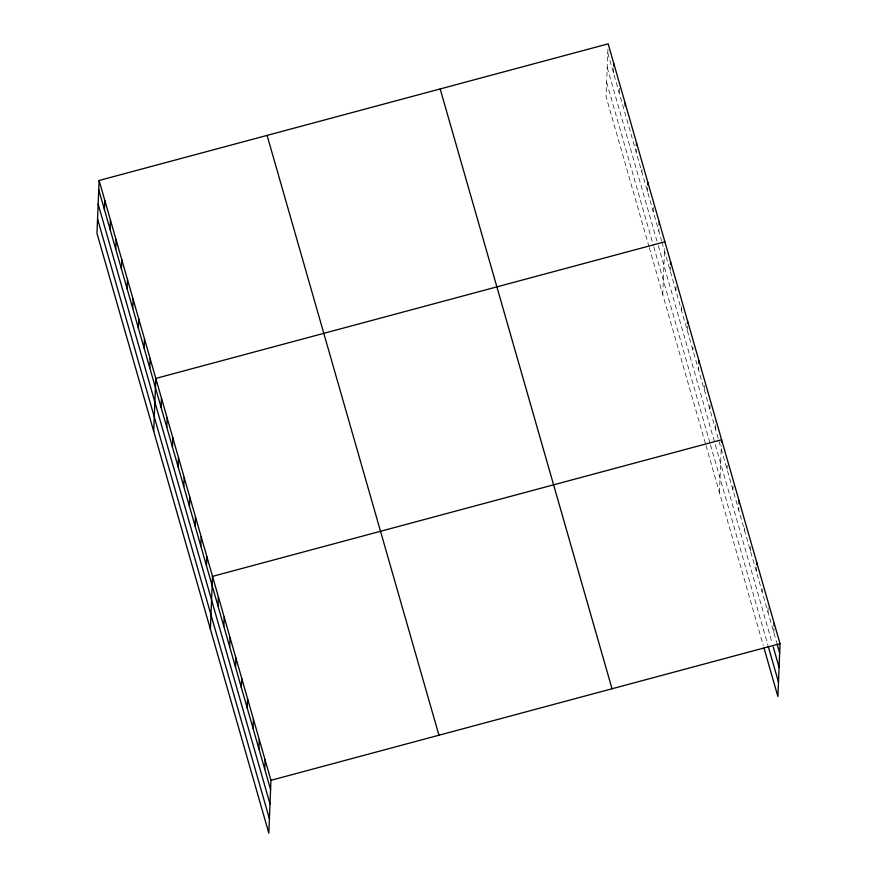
<?xml version="1.0" encoding="UTF-8"?>
<svg xmlns="http://www.w3.org/2000/svg" width="877" height="877" viewBox="0 0 877 877"><rect width="100%" height="100%" fill="white"/><g stroke="black" fill="none" stroke-linecap="round" stroke-linejoin="round"><path stroke-width="0.66" stroke-dasharray="4.38 3.29" d="M607.958 49.123L606.051 96.689L648.936 246.382M613.472 72.868L613.736 66.279M619.14 92.666L619.458 84.751M636.154 152.05L636.263 149.408M641.821 171.837L641.931 169.206M647.5 191.635L647.654 187.678M653.168 211.434L653.332 207.476M658.835 231.221L658.945 228.59M662.76 294.628L664.613 248.377M670.181 270.807L670.335 266.86M675.849 290.605L676.014 286.647M681.528 310.403L681.681 306.446M687.195 330.19L687.349 326.244M692.863 349.989L692.973 347.358M698.541 369.787L698.64 367.145M704.209 389.574L704.363 385.628M709.877 409.373L710.195 401.469M715.555 429.16L715.862 421.256M719.469 492.578L721.322 446.327M727.066 469.348L727.219 465.402M732.909 489.75L733.062 485.792M738.752 510.14L738.851 507.509M744.595 530.53L744.694 527.899M750.438 550.931L750.591 546.974M756.281 571.322L756.434 567.375M762.124 591.723L762.223 589.081M767.967 612.113L768.285 604.209M773.81 632.503L773.963 628.557M607.805 53.069L661.675 241.12M662.025 242.359L776.726 642.698M607.224 67.463L657.903 244.376M658.265 245.615L772.133 643.071M606.621 82.295L653.409 245.604M653.771 246.832L710.118 443.543M710.48 444.782L767.89 645.154M649.287 247.621L705.645 444.321M705.996 445.56L763.286 645.527"/><path stroke-width="1.32" d="M99.101 180.487L96.974 233.326L268.833 833.15L270.949 780.311L99.101 180.487L608.167 43.85L780.026 643.674L777.899 696.513L764.02 648.081M104.407 209.504L104.769 200.285M110.074 229.303L110.447 220.072M115.742 249.09L116.115 239.87M121.421 268.888L121.782 259.658M127.088 288.686L127.461 279.456M132.756 308.474L133.129 299.254M138.423 328.272L138.796 319.042M144.102 348.059L144.475 338.84M149.77 367.858L150.142 358.638M153.694 431.265L155.81 378.425L664.876 241.789M161.116 407.443L161.489 398.224M166.783 427.242L167.156 418.011M172.451 447.04L172.824 437.809M178.13 466.827L178.491 457.608M183.797 486.625L184.17 477.395M189.465 506.413L189.838 497.193M195.143 526.211L195.505 516.991M200.811 546.009L201.184 536.779M206.479 565.797L206.851 556.577M210.403 629.215L212.519 576.375L721.596 439.739L721.486 442.37M218 605.985L218.362 596.766M223.843 626.386L224.205 617.156M229.686 646.777L230.048 637.557M235.529 667.167L235.891 657.947M241.361 687.568L241.734 678.338M247.204 707.958L247.577 698.739M253.047 728.348L253.42 719.129M258.89 748.75L259.263 739.519M264.733 769.14L265.106 759.921M613.736 66.279L613.845 63.648M625.082 105.865L625.18 103.234M636.417 145.461L636.527 142.819M647.763 185.047L647.873 182.405M659.109 224.633L659.208 222.002M670.445 264.218L670.554 261.587M687.458 323.602L687.568 320.971M698.805 363.199L698.903 360.557M739.015 503.551L739.125 500.92M756.544 564.733L756.654 562.102M774.073 625.915L774.183 623.284M270.949 780.311L780.026 643.674M777.099 643.981L779.653 652.905M773.229 646.897L779.072 667.287M768.252 646.437L778.48 682.12M440.177 88.939L612.025 688.763M267.09 135.398L438.949 735.222M98.728 189.706L270.576 789.53M98.158 204.1L270.006 803.924M97.555 218.932L269.403 818.756"/></g></svg>
